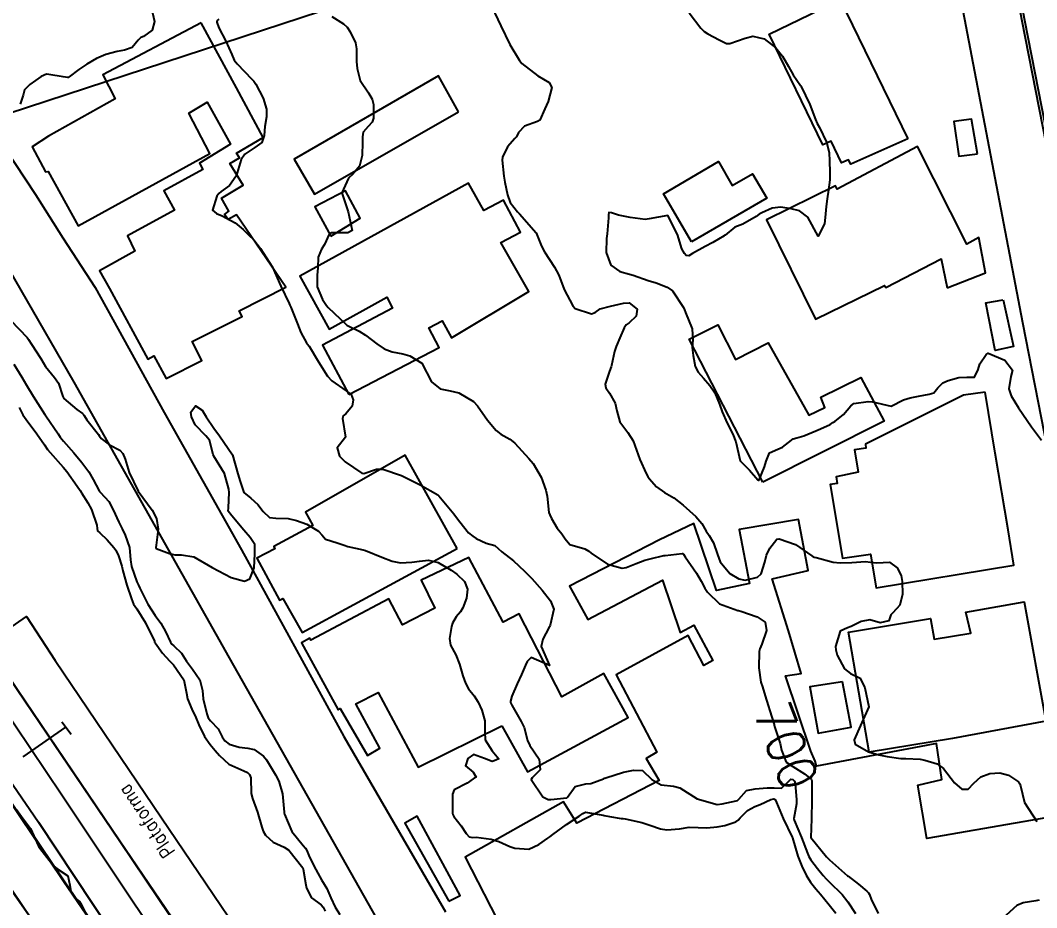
# Model space of a CAD drawing. Header units: metres. Extents: x 292545 to 299085, y 7450245 to 7463078.
# Drawn here: x 298105.4 to 298213.5, y 7451897.9 to 7451992.3 of the extents above; entities that cross this region are included whole.
import ezdxf
from ezdxf.enums import TextEntityAlignment as Align

# ---------------------------------------------------------------- set-up
doc = ezdxf.new("R2010")
doc.units = ezdxf.units.M
doc.linetypes.add('CONTINUO', pattern=[0])
for name, color, linetype in [('Ciclovia', 45, 'Continuous'), ('Cotas', 45, 'Continuous'), ('Curvas de Nivel 1m', 11, 'Continuous'), ('Curvas de Nivel 5m', 15, 'Continuous'), ('Edificações', 30, 'Continuous'), ('Linha Férrea', 20, 'Continuous'), ('PLATAFORMA', 45, 'Continuous'), ('Pórtico', 62, 'Continuous'), ('TEXTO', 45, 'Continuous'), ('Vias Primárias', 230, 'Continuous')]:
    doc.layers.add(name, color=color, linetype=linetype)
doc.styles.add('ROMANS', font='romans', dxfattribs={"height": 0.2})
doc.styles.add('Style-STANDARD', font='STANDARD.shx')

msp = doc.modelspace()

# ---------------------------------------------------------------- linework, layer by layer
at = {"layer": 'Ciclovia'}
msp.add_lwpolyline([(298214.81, 7451979.29), (298212.24, 7451992.3), (298210.3, 7452002.53)], dxfattribs=at)
at = {"layer": 'Curvas de Nivel 1m', "flags": 128}
for points, elevation in [([(298155.55, 7451993.78), (298156.52, 7451991.76), (298157.48, 7451989.75), (298158.49, 7451988.07), (298158.76, 7451987.74), (298160.46, 7451986.41), (298161.65, 7451985.7), (298161.95, 7451985.2), (298161.56, 7451983.7), (298161.21, 7451982.92), (298160.67, 7451981.72), (298160.4, 7451981.56), (298159.05, 7451981.08), (298158.39, 7451980.39), (298158.18, 7451979.95), (298158.01, 7451979.74), (298157.24, 7451978.88), (298156.7, 7451977.76), (298156.67, 7451977.45), (298156.85, 7451975.75), (298156.96, 7451975.12), (298157.24, 7451973.75), (298157.51, 7451972.96), (298158.29, 7451971.95), (298158.49, 7451971.74), (298160.26, 7451969.72), (298160.84, 7451968.31), (298161.16, 7451967.71), (298162.22, 7451966.06), (298162.45, 7451965.69), (298162.68, 7451965.22), (298163.27, 7451963.68), (298164.18, 7451961.95), (298164.43, 7451961.67), (298166.16, 7451961.09), (298166.55, 7451961.26), (298167.09, 7451961.64), (298168.18, 7451961.92), (298169.55, 7451962.23), (298170.18, 7451962.27), (298171.01, 7451961.59), (298170.9, 7451960.85), (298170.15, 7451960.15), (298169.83, 7451959.92), (298169.64, 7451959.61), (298169.19, 7451958.55), (298168.79, 7451957.61), (298168.62, 7451957.11), (298168.28, 7451955.62), (298168.24, 7451955.47), (298168.09, 7451955.01), (298167.63, 7451953.63), (298167.67, 7451953.23), (298168.06, 7451952.67), (298168.69, 7451951.61), (298168.87, 7451950.78), (298169.17, 7451949.61), (298170.01, 7451948.48), (298170.6, 7451947.59), (298170.96, 7451946.61), (298171.3, 7451945.59), (298171.96, 7451944.11), (298172.15, 7451943.78), (298172.28, 7451943.58), (298173.06, 7451942.68), (298173.94, 7451942.1), (298174.9, 7451941.54), (298175.92, 7451940.75), (298177.27, 7451939.52), (298177.9, 7451938.8), (298178.36, 7451937.98), (298178.66, 7451937.5), (298179.12, 7451936.73), (298179.57, 7451935.48), (298179.85, 7451934.72), (298180.86, 7451933.47), (298181.83, 7451932.9), (298182.51, 7451932.77), (298183.83, 7451933.08), (298184.19, 7451933.43), (298184.59, 7451934.69), (298184.79, 7451935.42), (298185.13, 7451936.16), (298185.88, 7451937.12), (298186.12, 7451937.16), (298187.87, 7451936.55), (298189.58, 7451935.36), (298189.73, 7451935.24), (298189.85, 7451935.21), (298190.04, 7451935.17), (298191.85, 7451934.67), (298192.59, 7451934.59), (298193.85, 7451934.65), (298195.29, 7451934.75), (298195.85, 7451934.69), (298196.52, 7451934.61), (298197.85, 7451934.66), (298198.67, 7451934.09), (298199.08, 7451933.25), (298199.19, 7451932.61), (298199.22, 7451931.26), (298198.95, 7451930.1), (298198.21, 7451929.27), (298197.99, 7451929.06), (298197.77, 7451928.42), (298196.85, 7451928.21), (298195.78, 7451928.53), (298194.85, 7451928.38), (298193.77, 7451927.84), (298193.39, 7451927.7), (298192.62, 7451927.33), (298192.11, 7451925.7), (298192.14, 7451925.34), (298192.3, 7451924.77), (298193.06, 7451923.33), (298193.71, 7451922.84), (298194.75, 7451922.35), (298195.24, 7451921.3), (298195.66, 7451919.29), (298194.78, 7451917.3), (298194.1, 7451915.78), (298194.22, 7451915.31), (298195.61, 7451914.5), (298196.71, 7451914.18), (298197.6, 7451914.01), (298199.06, 7451913.8), (298199.6, 7451913.78), (298201.13, 7451913.7), (298201.6, 7451913.61), (298202.92, 7451913.21), (298203.59, 7451912.74), (298204.77, 7451911.19), (298205.56, 7451910.51), (298206.22, 7451910.52), (298206.81, 7451911.16), (298207.58, 7451911.82), (298208.52, 7451912.2), (298209.58, 7451912.26), (298210.5, 7451912.03), (298211.57, 7451911.3), (298211.71, 7451911.1), (298211.77, 7451910.89), (298212.2, 7451909.09), (298213.52, 7451907.08)], 699), ([(298119.48, 7451993.14), (298119.69, 7451992.2), (298119.44, 7451991.29), (298118.51, 7451990.61), (298118.22, 7451990.51), (298117.95, 7451990.23), (298117.29, 7451989.44), (298116.49, 7451989.15), (298115.7, 7451989.03), (298114.49, 7451988.71), (298113.53, 7451988.27), (298112.47, 7451987.65), (298111.65, 7451987.11), (298110.59, 7451986.31), (298110.51, 7451986.25), (298110.45, 7451986.24), (298109.97, 7451986.31), (298108.46, 7451986.58), (298108.21, 7451986.59), (298107.64, 7451986.34), (298106.44, 7451985.51), (298105.87, 7451984.93), (298105.71, 7451984.37), (298105.38, 7451983.42)], 702), ([(298126.54, 7451992.46), (298126.34, 7451992.32), (298126.32, 7451992.12), (298126.52, 7451991.53), (298127.27, 7451990.11), (298127.92, 7451988.68), (298128.16, 7451988.1), (298128.48, 7451987.7), (298130.05, 7451986.08), (298130.23, 7451985.86), (298130.45, 7451985.54), (298131.24, 7451984.06), (298131.61, 7451982.87), (298131.6, 7451982.06), (298131.4, 7451981.05), (298131.34, 7451980.06), (298131.11, 7451979.33), (298130.37, 7451978.8), (298129.29, 7451978.09), (298128.91, 7451977.53), (298128.49, 7451976.1), (298128.33, 7451975.71), (298127.65, 7451974.77), (298126.76, 7451974.12), (298126.51, 7451973.92), (298126.31, 7451973.62), (298125.86, 7451972.13), (298126.29, 7451971.77), (298126.88, 7451971.51), (298128.27, 7451970.8), (298129.11, 7451970.09), (298129.69, 7451969.51), (298130.25, 7451968.99), (298130.95, 7451968.06), (298132.22, 7451966.05), (298133.13, 7451964.04), (298134.01, 7451962.2), (298134.08, 7451962.03), (298134.17, 7451961.81), (298134.88, 7451960.02), (298135.24, 7451959.12), (298135.86, 7451958), (298135.97, 7451957.86), (298136.12, 7451957.65), (298137.11, 7451955.99), (298138.08, 7451954.48), (298138.55, 7451953.98), (298140.06, 7451952.92), (298140.61, 7451952.51), (298140.8, 7451951.95), (298140.71, 7451951.28), (298140.03, 7451950.46), (298139.76, 7451950.23), (298139.68, 7451949.96), (298140, 7451947.96), (298139.11, 7451946.85), (298139.35, 7451945.97), (298139.97, 7451945.34), (298141.74, 7451944.15), (298141.96, 7451944.1), (298143.31, 7451944.57), (298143.96, 7451944.57), (298145.95, 7451943.89), (298147.31, 7451943.24), (298147.94, 7451942.92), (298149.82, 7451941.84), (298149.93, 7451941.74), (298151.52, 7451939.82), (298151.9, 7451939.3), (298152.54, 7451938.46), (298153.09, 7451937.8), (298153.53, 7451937.44), (298153.88, 7451937.21), (298154.94, 7451936.71), (298155.87, 7451936.44), (298156.23, 7451936.13), (298156.63, 7451935.76), (298157.85, 7451934.83), (298159.05, 7451933.73), (298159.83, 7451932.95), (298160.9, 7451931.71), (298161.8, 7451930.55), (298162.15, 7451929.69), (298161.77, 7451927.96), (298161.68, 7451927.79), (298161.64, 7451927.7), (298160.99, 7451926.47), (298160.79, 7451925.71), (298161.71, 7451923.7), (298159.73, 7451924.55), (298159.32, 7451924.12), (298159.14, 7451923.73), (298158.7, 7451922.74), (298158.26, 7451921.74), (298157.68, 7451920.42), (298157.53, 7451919.9), (298157.55, 7451919.75), (298157.67, 7451919.46), (298158.68, 7451917.73), (298159, 7451917.1), (298159.37, 7451915.72), (298159.61, 7451915.18), (298160.59, 7451913.71), (298160.71, 7451912.58), (298159.85, 7451911.72), (298159.75, 7451911.54), (298160.97, 7451909.71), (298161.55, 7451909.44), (298161.82, 7451909.43), (298163.55, 7451909.62), (298163.58, 7451909.64), (298163.6, 7451909.67), (298164.41, 7451910.82), (298165.57, 7451911.1), (298166.08, 7451911.13), (298167.43, 7451911.63), (298167.52, 7451911.68), (298167.57, 7451911.7), (298167.68, 7451911.74), (298169.58, 7451912.32), (298170.64, 7451912.53), (298171.58, 7451912.51), (298172.57, 7451911.57), (298173.57, 7451910.99), (298174.87, 7451910.84), (298175.56, 7451910.67), (298177.4, 7451909.51), (298177.55, 7451909.46), (298177.63, 7451909.43), (298179.54, 7451908.9), (298180.05, 7451908.97), (298181.55, 7451909.27), (298181.69, 7451909.32), (298181.82, 7451909.46), (298182.63, 7451910.38), (298183.56, 7451910.56), (298184.83, 7451910.68), (298185.57, 7451910.67), (298186.35, 7451910.62), (298187.13, 7451911.39), (298187.37, 7451911.6), (298187.57, 7451911.57), (298187.76, 7451911.39), (298187.83, 7451911.13), (298187.97, 7451909.39), (298187.95, 7451908.98), (298187.67, 7451907.39), (298187.7, 7451907.21), (298188.48, 7451905.38), (298189.15, 7451903.7), (298189.27, 7451903.37), (298189.47, 7451903), (298190.18, 7451902.08), (298190.81, 7451901.35), (298191.11, 7451901), (298191.45, 7451900.65), (298192.82, 7451899.33), (298193.42, 7451898.52), (298194.24, 7451897.31)], 701), ([(298176.55, 7451993.11), (298177.78, 7451991.51), (298178.15, 7451991.14), (298178.52, 7451990.91), (298179.75, 7451990.25), (298180.51, 7451989.85), (298180.88, 7451989.85), (298182.51, 7451990.43), (298183.32, 7451990.64), (298184.51, 7451990.37), (298185.77, 7451989.42), (298186.49, 7451988.5), (298187.12, 7451987.4), (298187.6, 7451986.53), (298188.38, 7451985.38), (298188.41, 7451985.34), (298188.45, 7451985.28), (298189.37, 7451983.37), (298189.99, 7451981.78), (298190.16, 7451981.36), (298190.4, 7451980.92), (298191.17, 7451979.35), (298191.44, 7451978.27), (298191.47, 7451977.35), (298191.51, 7451976.18), (298191.51, 7451975.35), (298191.36, 7451974.31), (298191.22, 7451973.35), (298191.13, 7451972.53), (298191.02, 7451971.35), (298190.94, 7451970.69), (298190.26, 7451969.36), (298189.16, 7451971.37), (298188.29, 7451972.05), (298187.4, 7451972.29), (298186.3, 7451972.46), (298185.38, 7451972.33), (298184.29, 7451971.85), (298184.01, 7451971.71), (298183.69, 7451971.44), (298182.27, 7451970.65), (298181.42, 7451970.32), (298180.37, 7451969.48), (298180.31, 7451969.43), (298180.26, 7451969.4), (298179.05, 7451968.7), (298178.25, 7451968.27), (298176.9, 7451967.52), (298176.5, 7451967.27), (298176.24, 7451967.29), (298176.04, 7451967.53), (298175.75, 7451968.03), (298175.31, 7451969.54), (298174.28, 7451971.55), (298172.28, 7451971.21), (298171.86, 7451971.15), (298170.28, 7451971.34), (298169.02, 7451971.61), (298168.29, 7451971.85), (298168.02, 7451971.9), (298167.96, 7451971.62), (298167.98, 7451971.33), (298167.83, 7451969.63), (298167.75, 7451969.12), (298167.72, 7451967.63), (298168.22, 7451966.28), (298169.18, 7451965.61), (298170.21, 7451965.33), (298170.58, 7451965.22), (298172.2, 7451964.65), (298173.03, 7451964.4), (298174.2, 7451963.94), (298174.77, 7451963.54), (298175.94, 7451961.77), (298176.04, 7451961.53), (298176.17, 7451961.24), (298176.86, 7451959.52), (298176.93, 7451958.32), (298176.88, 7451957.52), (298176.96, 7451956.67), (298177.19, 7451955.51), (298177.49, 7451954.91), (298178.08, 7451954.27), (298178.75, 7451953.49), (298179.26, 7451952.68), (298179.76, 7451951.48), (298180.04, 7451950.69), (298180.6, 7451949.47), (298181.18, 7451948.3), (298181.5, 7451947.47), (298181.97, 7451945.46), (298182.96, 7451944.45), (298183.85, 7451943.43), (298183.92, 7451943.4), (298183.95, 7451943.4), (298183.98, 7451943.41), (298184, 7451943.43), (298184.56, 7451944.83), (298184.74, 7451945.42), (298185.1, 7451946.3), (298185.99, 7451946.69), (298186.49, 7451946.91), (298187.12, 7451947.4), (298187.61, 7451947.79), (298188.01, 7451947.89), (298188.75, 7451948.12), (298190.02, 7451948.66), (298190.51, 7451948.87), (298191.53, 7451949.34), (298191.84, 7451949.53), (298192.03, 7451949.64), (298192.97, 7451950.4), (298193.75, 7451951.31), (298194.06, 7451951.56), (298195.57, 7451951.78), (298196.06, 7451951.73), (298198.04, 7451951.27), (298199.35, 7451951.96), (298200.06, 7451952.16), (298200.95, 7451952.34), (298202.06, 7451952.54), (298202.57, 7451952.71), (298202.98, 7451953.21), (298203.53, 7451953.76), (298204.08, 7451954.01), (298205.22, 7451954.32), (298206.08, 7451954.35), (298206.9, 7451954.35), (298207.3, 7451955.16), (298207.46, 7451955.79), (298208.12, 7451956.78), (298208.36, 7451956.91), (298210.11, 7451956.16), (298210.93, 7451955.11), (298210.75, 7451954.45), (298210.53, 7451953.12), (298210.8, 7451952.38), (298211.58, 7451951.1), (298212.04, 7451950.43), (298212.97, 7451949.09), (298214.01, 7451947.67)], 698), ([(298104.39, 7451960.38), (298106.13, 7451958.57), (298106.28, 7451958.36), (298106.59, 7451957.88), (298107.6, 7451956.35), (298108.09, 7451955.49), (298109.05, 7451954.33), (298109.48, 7451953.73), (298109.92, 7451952.31), (298109.96, 7451952.22), (298110.05, 7451952.1), (298111.42, 7451950.91), (298112.03, 7451950.48), (298112.13, 7451950.39), (298112.19, 7451950.29), (298112.5, 7451949.81), (298113.71, 7451948.27), (298113.83, 7451948.1), (298114, 7451947.83), (298114.88, 7451947.15), (298115.99, 7451946.58), (298116.32, 7451946.24), (298116.57, 7451945.64), (298117, 7451944.23), (298117.93, 7451942.22), (298119.43, 7451940.2), (298119.9, 7451939.34), (298120.09, 7451938.2), (298119.87, 7451936.48), (298119.81, 7451936.25), (298119.83, 7451936.2), (298119.86, 7451936.14), (298121.27, 7451935.6), (298121.85, 7451935.46), (298122.55, 7451935.47), (298123.85, 7451935.24), (298125.83, 7451934.12), (298127.82, 7451933.03), (298129.27, 7451932.64), (298129.82, 7451932.92), (298130.27, 7451934.07), (298130.35, 7451935.58), (298130.36, 7451936.07), (298130.37, 7451936.57), (298129.87, 7451937.29), (298129.18, 7451938.09), (298127.91, 7451939.62), (298127.53, 7451940.1), (298127.55, 7451940.47), (298127.63, 7451942.1), (298127.59, 7451942.45), (298127.11, 7451944.11), (298125.98, 7451945.96), (298125.92, 7451946.12), (298125.52, 7451947.65), (298125.16, 7451948.13), (298124.02, 7451949.29), (298123.62, 7451950.15), (298123.55, 7451950.65), (298124.04, 7451951.31), (298124.75, 7451950.85), (298125.18, 7451950.13), (298126.01, 7451948.92), (298126.6, 7451948.11), (298127.98, 7451946.1), (298128.54, 7451944.09), (298128.78, 7451943.25), (298129.19, 7451942.09), (298129.93, 7451941.49), (298130.67, 7451940.82), (298131.25, 7451940.06), (298131.9, 7451939.42), (298132.57, 7451939.37), (298133.9, 7451939.32), (298134.8, 7451939.12), (298135.89, 7451938.72), (298137.13, 7451937.99), (298137.49, 7451937.6), (298137.87, 7451937.11), (298139.1, 7451936.74), (298139.87, 7451936.48), (298140.26, 7451936.35), (298141.86, 7451936), (298142.11, 7451935.93), (298143.85, 7451935.21), (298144.97, 7451934.77), (298145.84, 7451934.59), (298147.04, 7451934.67), (298147.85, 7451934.8), (298148.82, 7451934.88), (298149.84, 7451934.63), (298151.25, 7451933.83), (298151.83, 7451933.4), (298152.64, 7451932.62), (298152.98, 7451931.8), (298152.85, 7451930.86), (298152.48, 7451929.81), (298152.21, 7451929.39), (298151.78, 7451928.86), (298151.39, 7451928.2), (298151.27, 7451927.82), (298151.04, 7451926.54), (298151.18, 7451925.83), (298151.73, 7451924.81), (298152.13, 7451923.81), (298152.46, 7451922.57), (298152.75, 7451921.8), (298153.09, 7451921.2), (298153.68, 7451920.44), (298154.09, 7451919.79), (298154.5, 7451918.94), (298154.83, 7451917.78), (298154.83, 7451916.58), (298154.85, 7451915.78), (298155.61, 7451914.6), (298156.29, 7451913.76), (298155.82, 7451913.54), (298155.59, 7451913.46), (298154.79, 7451913.78), (298153.6, 7451914.22), (298153.01, 7451913.8), (298152.77, 7451912.99), (298153.58, 7451912.32), (298153.9, 7451911.79), (298153.68, 7451911.68), (298153.57, 7451911.62), (298152.92, 7451911.15), (298151.56, 7451910.44), (298151.39, 7451909.99), (298151.36, 7451909.82), (298151.37, 7451907.98), (298151.4, 7451907.82), (298151.52, 7451907.63), (298152.31, 7451906.61), (298152.84, 7451905.8), (298153.16, 7451905.45), (298153.5, 7451905.39), (298153.88, 7451905.41), (298155.5, 7451905.19), (298156.32, 7451904.94), (298157.49, 7451904.44), (298157.99, 7451904.25), (298159.49, 7451904.14), (298160.55, 7451904.65), (298161.5, 7451905.31), (298161.73, 7451905.47), (298162.03, 7451905.69), (298163.51, 7451906.76), (298164.84, 7451907.66), (298165.24, 7451907.94), (298165.53, 7451908.07), (298167.41, 7451907.75), (298167.52, 7451907.72), (298168.06, 7451907.62), (298169.33, 7451907.41), (298169.52, 7451907.39), (298169.75, 7451907.36), (298171.52, 7451906.98), (298172.38, 7451906.7), (298173.51, 7451906.32), (298174.16, 7451906.2), (298175.51, 7451906.3), (298176.55, 7451906.48), (298177.51, 7451906.44), (298178.42, 7451906.4), (298179.51, 7451906.5), (298180.34, 7451906.65), (298181.52, 7451907.06), (298181.77, 7451907.21), (298181.98, 7451907.46), (298182.74, 7451908.24), (298183.54, 7451908.67), (298184.1, 7451908.88), (298185.25, 7451909.41), (298185.55, 7451909.48), (298185.71, 7451909.41), (298185.84, 7451909.11), (298186.56, 7451907.4), (298187.5, 7451905.43), (298187.52, 7451905.39), (298187.53, 7451905.36), (298188.09, 7451903.38), (298188.52, 7451902.32), (298188.99, 7451901.37), (298189.45, 7451900.64), (298190.01, 7451899.93), (298190.5, 7451899.35), (298191.42, 7451898.23), (298192.14, 7451897.33)], 702), ([(298104.73, 7451955.73), (298105.56, 7451954.37), (298106.06, 7451953.5), (298106.77, 7451952.35), (298108.03, 7451950.38), (298108.05, 7451950.36), (298108.06, 7451950.34), (298108.12, 7451950.25), (298109.42, 7451948.32), (298109.66, 7451947.97), (298110, 7451947.56), (298111.12, 7451946.3), (298111.97, 7451945.29), (298112.69, 7451944.28), (298113.16, 7451943.49), (298113.8, 7451942.27), (298113.85, 7451942.19), (298113.93, 7451942.1), (298114.82, 7451941.15), (298115.3, 7451940.25), (298115.89, 7451938.92), (298116.23, 7451938.24), (298116.57, 7451937.54), (298117.02, 7451936.23), (298117.14, 7451934.94), (298117.25, 7451934.23), (298117.82, 7451932.59), (298117.97, 7451932.22), (298118.11, 7451931.92), (298118.99, 7451930.21), (298119.77, 7451929), (298120.34, 7451928.19), (298120.86, 7451927.29), (298121.38, 7451926.18), (298121.52, 7451925.96), (298121.74, 7451925.76), (298122.56, 7451924.99), (298123.08, 7451924.16), (298123.71, 7451923.28), (298124.49, 7451922.14), (298124.78, 7451921.04), (298124.87, 7451920.14), (298125.24, 7451918.54), (298125.4, 7451918.13), (298125.64, 7451917.79), (298126.45, 7451916.94), (298126.89, 7451916.11), (298127.17, 7451915.66), (298127.62, 7451915.31), (298128.7, 7451915), (298129.61, 7451914.89), (298130.28, 7451914.74), (298131.28, 7451914.05), (298131.6, 7451913.66), (298132.54, 7451912.05), (298132.89, 7451911.36), (298133.31, 7451910.03), (298133.47, 7451908.09), (298133.47, 7451908.03), (298133.48, 7451907.99), (298133.52, 7451907.85), (298134.29, 7451906.02), (298135.49, 7451904.52), (298135.74, 7451904.26), (298135.88, 7451904), (298136.18, 7451903.3), (298136.84, 7451901.99), (298137.04, 7451901.57), (298137.44, 7451900.89), (298138.01, 7451899.97), (298138.42, 7451898.97), (298138.9, 7451897.97), (298139.4, 7451897.2)], 703), ([(298105.28, 7451951.13), (298105.69, 7451950.36), (298106.03, 7451949.86), (298107.16, 7451948.35), (298107.99, 7451947.17), (298108.32, 7451946.67), (298108.59, 7451946.33), (298109.96, 7451944.79), (298110.36, 7451944.31), (298111.47, 7451942.77), (298111.79, 7451942.29), (298111.93, 7451942.07), (298112.61, 7451940.98), (298113, 7451940.28), (298113.55, 7451938.61), (298113.58, 7451938.27), (298113.63, 7451938.02), (298113.88, 7451937.79), (298114.65, 7451937.04), (298115.34, 7451936.25), (298115.57, 7451935.95), (298115.85, 7451935.36), (298116.2, 7451934.24), (298116.33, 7451933.75), (298116.74, 7451932.23), (298117.23, 7451930.79), (298117.46, 7451930.22), (298117.79, 7451929.7), (298118.71, 7451928.21), (298119.67, 7451926.28), (298119.69, 7451926.2), (298119.7, 7451926.16), (298119.74, 7451926.1), (298120.54, 7451925), (298121.29, 7451924.18), (298121.72, 7451923.75), (298122.8, 7451922.16), (298123.08, 7451920.75), (298123.18, 7451920.15), (298123.66, 7451919.02), (298124.07, 7451918.15), (298124.41, 7451917.37), (298124.99, 7451916.14), (298125.61, 7451915.26), (298126.13, 7451914.65), (298126.59, 7451914.12), (298127.59, 7451913.19), (298129.19, 7451912.47), (298129.58, 7451912.31), (298129.79, 7451912.08), (298129.92, 7451911.72), (298129.97, 7451910.08), (298130.1, 7451909.52), (298130.64, 7451908.07), (298131.11, 7451906.47), (298131.25, 7451906.06), (298131.5, 7451905.63), (298132.31, 7451904.87), (298133.49, 7451904.37), (298133.96, 7451904.03), (298135.46, 7451902.15), (298135.51, 7451902.01), (298135.78, 7451900.35), (298135.85, 7451900), (298136.38, 7451898.96), (298137.42, 7451898.22), (298137.63, 7451897.98), (298137.85, 7451897.53)], 704), ([(298213.78, 7451898.71), (298213.42, 7451898.65), (298212.07, 7451898.44), (298211.41, 7451898.13), (298210.26, 7451897.12), (298209.39, 7451896.27), (298208.82, 7451895.71), (298208.27, 7451895.14), (298208.19, 7451894.32), (298208.72, 7451893.14), (298209.34, 7451892.07), (298209.91, 7451891.12), (298210.92, 7451889.51), (298211.16, 7451889.11), (298211.31, 7451888.92), (298213.28, 7451887.08), (298214.81, 7451887.55)], 699)]:
    msp.add_lwpolyline(points, dxfattribs=dict(at, elevation=elevation))
at = {"layer": 'Curvas de Nivel 5m', "flags": 128}
for points, elevation in [([(298138.53, 7451992.72), (298139.79, 7451991.96), (298140.17, 7451991.6), (298140.51, 7451991.09), (298141.05, 7451989.94), (298141.15, 7451989.29), (298141.18, 7451987.94), (298141.22, 7451987.19), (298141.54, 7451985.94), (298142.44, 7451984.62), (298142.84, 7451983.93), (298142.98, 7451983.38), (298142.96, 7451981.92), (298142.84, 7451981.5), (298142.4, 7451981.02), (298141.89, 7451980.43), (298141.79, 7451979.94), (298141.82, 7451979.37), (298141.78, 7451977.94), (298141.49, 7451976.8), (298140.78, 7451975.95), (298140.33, 7451975.55), (298139.59, 7451973.97), (298140.29, 7451971.96), (298140.72, 7451969.95), (298140.26, 7451969.71), (298138.52, 7451969.72), (298138.26, 7451969.59), (298137.77, 7451968.46), (298137.44, 7451967.99), (298137.08, 7451967.14), (298137.05, 7451965.99), (298136.98, 7451965.22), (298136.97, 7451963.99), (298137.54, 7451962.63), (298137.98, 7451961.98), (298138.17, 7451961.76), (298140.07, 7451959.96), (298140.14, 7451959.9), (298141.46, 7451959.26), (298142.13, 7451958.84), (298143.33, 7451957.92), (298144.12, 7451957.39), (298144.97, 7451957.05), (298146.11, 7451956.83), (298146.85, 7451956.62), (298148.1, 7451955.86), (298149.16, 7451953.85), (298150.07, 7451953.11), (298151.13, 7451952.89), (298152.06, 7451952.71), (298153.61, 7451951.79), (298154.05, 7451951.32), (298155.1, 7451949.78), (298156.01, 7451948.69), (298156.52, 7451948.28), (298157.46, 7451947.75), (298157.79, 7451947.53), (298158, 7451947.33), (298159.51, 7451945.72), (298159.97, 7451945.17), (298160.81, 7451943.71), (298161.31, 7451942.34), (298161.44, 7451941.7), (298161.64, 7451939.96), (298161.72, 7451939.7), (298161.9, 7451939.34), (298162.51, 7451938.31), (298163, 7451937.68), (298163.36, 7451937.16), (298163.87, 7451936.56), (298165.44, 7451936.08), (298165.86, 7451935.85), (298166.12, 7451935.65), (298167.85, 7451934.48), (298169.41, 7451934.04), (298169.84, 7451934.1), (298170.91, 7451934.53), (298171.85, 7451934.88), (298172.39, 7451935.04), (298173.86, 7451935.38), (298174.01, 7451935.4), (298175.2, 7451935.54), (298175.79, 7451935.61), (298175.86, 7451935.6), (298175.94, 7451935.53), (298176.13, 7451935.25), (298177.32, 7451933.52), (298177.82, 7451932.67), (298178.23, 7451931.92), (298178.49, 7451931.5), (298179.79, 7451930.23), (298181.71, 7451929.54), (298181.78, 7451929.52), (298182.04, 7451929.46), (298183.78, 7451928.86), (298184.62, 7451928.28), (298184.77, 7451927.42), (298184.29, 7451925.97), (298184.07, 7451925.44), (298184.01, 7451925.17), (298183.94, 7451923.44), (298184.18, 7451921.92), (298184.34, 7451921.43), (298184.64, 7451920.46), (298184.94, 7451919.42), (298185.11, 7451918.87), (298185.59, 7451917.41), (298185.6, 7451917.37), (298185.64, 7451917.21), (298186.21, 7451915.4), (298186.36, 7451914.66), (298186.86, 7451913.4), (298187.59, 7451912.92), (298188.82, 7451912.14), (298189.57, 7451911.56), (298189.6, 7451911.4), (298189.6, 7451911.37), (298189.58, 7451909.4), (298189.58, 7451909.37), (298189.58, 7451909.34), (298189.56, 7451907.37), (298189.5, 7451905.37), (298191.17, 7451903.34), (298191.3, 7451903.18), (298191.47, 7451903.01), (298193.4, 7451901.32), (298193.45, 7451901.27), (298194.55, 7451900.41), (298195.44, 7451899.66), (298195.63, 7451899.49), (298195.73, 7451899.3), (298195.89, 7451898.83), (298196.66, 7451897.28)], 700), ([(298105, 7451908.37), (298105.52, 7451907.6), (298106.5, 7451906.35), (298107.36, 7451904.46), (298107.41, 7451904.34), (298107.48, 7451904.23), (298108.98, 7451902.32), (298109.45, 7451901.98), (298110.45, 7451901.31), (298110.68, 7451900.3), (298110.77, 7451899.64), (298111.42, 7451898.8), (298111.71, 7451898.58), (298111.87, 7451898.29), (298112.36, 7451897.32)], 705)]:
    msp.add_lwpolyline(points, dxfattribs=dict(at, elevation=elevation))
at = {"layer": 'Edificações'}
for points in [[(298199.8, 7451979.71), (298193.74, 7451977.04), (298193.5, 7451977.5), (298192.75, 7451977.18), (298191.64, 7451979.46), (298190.77, 7451979.08), (298185.04, 7451990.85), (298192.62, 7451994.54), (298199.8, 7451979.71)], [(298152, 7451982.6), (298149.89, 7451986.43), (298134.54, 7451977.56), (298136.69, 7451973.84)], [(298207.2, 7451978.14), (298206.59, 7451981.82), (298204.7, 7451981.55), (298205.24, 7451977.88)], [(298203.97, 7451963.86), (298208.06, 7451965.46), (298207.36, 7451969.22), (298206.09, 7451968.51), (298200.82, 7451978.92), (298192.29, 7451974.36), (298192.11, 7451974.71), (298184.78, 7451971.09), (298190, 7451960.54), (298197.31, 7451964.11), (298197.45, 7451963.91), (298203.34, 7451966.95)], [(298176.8, 7451968.77), (298173.8, 7451973.87), (298179.66, 7451977.31), (298181.13, 7451974.77), (298183.28, 7451975.98), (298184.82, 7451973.42), (298176.8, 7451968.77)], [(298140.36, 7451952.52), (298149.95, 7451957.53), (298148.86, 7451959.61), (298150.29, 7451960.34), (298151.26, 7451958.55), (298159.48, 7451963.47), (298156.51, 7451968.69), (298158.61, 7451969.8), (298156.79, 7451973.19), (298154.7, 7451972.09), (298153.08, 7451975.02), (298135.13, 7451965.11), (298138.27, 7451959.46), (298144.39, 7451962.87), (298145.01, 7451961.71), (298137.55, 7451957.77)], [(298138.43, 7451969.38), (298141.54, 7451971.27), (298140, 7451974.18), (298136.74, 7451972.48)], [(298209.96, 7451962.58), (298211.04, 7451957.64), (298209.1, 7451957.19), (298208.11, 7451962.26)], [(298208.04, 7451952.77), (298205.72, 7451952.43), (298195.31, 7451947.25), (298195.35, 7451946.81), (298194.14, 7451946.62), (298194.53, 7451944.25), (298192.17, 7451943.74), (298192.28, 7451943.05), (298191.54, 7451942.95), (298192.87, 7451935.09), (298195.82, 7451935.52), (298196.42, 7451931.96), (298211.07, 7451934.35), (298210.49, 7451938.13), (298209.08, 7451946.26)], [(298151.89, 7451936.14), (298146.36, 7451946.07), (298135.76, 7451940), (298136.54, 7451938.57), (298132.38, 7451936.34), (298132.49, 7451936.08), (298130.58, 7451935.1), (298132.99, 7451930.65), (298133.32, 7451930.82), (298135.4, 7451927.18)], [(298156.61, 7451917.27), (298159.34, 7451912.37), (298170.06, 7451918.14), (298167.48, 7451922.82), (298163, 7451920.36), (298158.47, 7451929.17), (298156.77, 7451928.3), (298153.1, 7451935.16), (298148.03, 7451932.75), (298149.49, 7451929.8), (298146.05, 7451928.01), (298144.6, 7451930.79), (298136.32, 7451926.37), (298136.19, 7451926.6), (298135.3, 7451926.09), (298139.21, 7451918.96), (298139.43, 7451919.09), (298142.34, 7451914.1), (298143.65, 7451914.89), (298141.08, 7451919.62), (298143.46, 7451920.82), (298147.73, 7451912.87)], [(298204.54, 7451915.93), (298195.7, 7451914.47), (298193.51, 7451927.23), (298202.2, 7451928.67), (298202.6, 7451926.49), (298206.49, 7451927.14), (298205.98, 7451929.35), (298212.17, 7451930.46), (298214.47, 7451917.76), (298204.54, 7451915.93)], [(298192.87, 7451921.96), (298189.38, 7451921.4), (298190.26, 7451916.48), (298193.78, 7451917.13)], [(298150.97, 7451898.62), (298152.18, 7451899.22), (298147.63, 7451907.66), (298146.31, 7451906.92)]]:
    msp.add_lwpolyline(points, close=True, dxfattribs=at)
for points in [[(298124.65, 7451992.08), (298114.19, 7451986.54), (298115.46, 7451984.05), (298115.49, 7451983.99), (298108.4, 7451980.01), (298106.66, 7451978.88), (298108.09, 7451976.21), (298108.37, 7451976.25), (298111.55, 7451970.47), (298125.58, 7451978.16), (298123.32, 7451982.46), (298125.29, 7451983.62), (298127.77, 7451979.14), (298124.47, 7451977.13), (298124.82, 7451976.45), (298120.66, 7451974.2), (298121.82, 7451972.12), (298116.81, 7451969.41), (298117.6, 7451967.76), (298113.85, 7451965.68), (298114.91, 7451963.8), (298118.96, 7451956.27), (298119.6, 7451956.64), (298120.94, 7451954.23), (298124.73, 7451956.14), (298123.68, 7451958.17), (298129.01, 7451960.83), (298128.7, 7451961.41), (298133.65, 7451963.95), (298128.39, 7451971.62), (298127.51, 7451971.15), (298127.13, 7451971.67), (298127.6, 7451972.04), (298126.82, 7451973.4), (298129.1, 7451974.79), (298127.71, 7451977.1), (298128.71, 7451977.69), (298128.42, 7451978.19), (298131.24, 7451979.87), (298128.39, 7451985.13), (298124.65, 7451992.08)], [(298184.4, 7451943.2), (298176.55, 7451958.39), (298179.61, 7451959.93), (298181.47, 7451956.23), (298184.96, 7451958.02), (298189.26, 7451950.31), (298190.99, 7451951.14), (298190.56, 7451952.22), (298194.8, 7451954.31), (298197.27, 7451949.68), (298184.4, 7451943.2)], [(298216.33, 7451907.81), (298201.81, 7451905.28), (298200.87, 7451910.94), (298203.42, 7451911.55), (298202.84, 7451915.37), (298201.75, 7451915.17), (298190.1, 7451912.97), (298189.94, 7451913.5), (298189.47, 7451914.58), (298186.8, 7451922.57), (298188.45, 7451922.84), (298187.11, 7451927.38), (298185.36, 7451932.92), (298189.19, 7451933.78), (298188.19, 7451939.2), (298181.88, 7451938.14), (298182.98, 7451932.41), (298179.45, 7451931.67), (298177.05, 7451938.78), (298173.39, 7451937.06), (298163.82, 7451932.13), (298165.76, 7451928.58), (298173.72, 7451932.78), (298175.59, 7451927.2), (298177.04, 7451927.97), (298179.07, 7451924.23), (298178.11, 7451923.7), (298176.45, 7451926.89), (298168.78, 7451922.69), (298173.12, 7451914.47), (298171.99, 7451913.8), (298173.34, 7451911.45), (298164.6, 7451906.92), (298163.19, 7451909.19), (298152.71, 7451903.29), (298157.49, 7451894.02)]]:
    msp.add_lwpolyline(points, dxfattribs=at)
at = {"layer": 'Linha Férrea', "linetype": 'Continuous'}
for points in [[(297893.72, 7452147.89), (297914.1, 7452132.6), (297926.88, 7452122.2), (297939.08, 7452112.27), (297953.85, 7452099.01), (297967.06, 7452086.24), (297978.84, 7452074.65), (297992.85, 7452059.83), (298007.38, 7452043.96), (298019.92, 7452028.72), (298036.17, 7452008.29), (298049.85, 7451990), (298064.39, 7451969.86), (298079.59, 7451947.67), (298092.51, 7451928.63), (298107.33, 7451907.01), (298120.77, 7451886.73)], [(298126.05, 7451885.81), (298117.48, 7451898.38), (298109.83, 7451909.87), (298101.46, 7451922.29)]]:
    msp.add_lwpolyline(points, dxfattribs=at)
at = {"layer": 'PLATAFORMA', "linetype": 'CONTINUO'}
msp.add_polyline3d([(298189.22, 7451796.94, 705.52), (298177.68, 7451813.89, 705.59), (298168.54, 7451827.37, 705.52), (298157.99, 7451843.01, 705.51), (298147.92, 7451857.89, 705.42), (298136.87, 7451874.23, 705.38), (298122.75, 7451895.04, 705.29), (298116, 7451905, 705.24), (298105.11, 7451921.09, 705.22), (298101.81, 7451925.97, 704.65), (298106.08, 7451928.88, 704.54), (298109.11, 7451924.21, 705.15), (298120.44, 7451907.46, 705.26), (298126.75, 7451898.16, 705.28), (298140.6, 7451877.64, 705.35), (298152.05, 7451860.9, 705.39), (298162.11, 7451845.94, 705.46), (298172.79, 7451830.29, 705.44), (298182.84, 7451815.66, 705.4), (298193.51, 7451799.76, 705.48)], close=True, dxfattribs=at)
for points in [[(298189.22, 7451796.94, 705.52), (298189.21, 7451796.86, 704.95), (298177.66, 7451813.87, 704.93), (298168.55, 7451827.3, 704.9), (298157.98, 7451842.94, 704.81), (298147.83, 7451857.89, 704.75), (298136.84, 7451874.25, 704.78), (298122.7, 7451895, 704.66), (298116, 7451904.94, 704.65), (298105.06, 7451921.08, 704.63), (298101.81, 7451925.97, 704.65)], [(298117.26, 7451890.05, 705.32), (298110.02, 7451900.71, 705.28), (298098.72, 7451917.45, 705.3), (298095.66, 7451921.97, 704.67), (298091.49, 7451919.02, 704.71), (298094.26, 7451915, 705.24), (298104.67, 7451899.57, 705.32), (298106.52, 7451896.83, 705.34)], [(298183.2, 7451792.75, 705.02), (298170.66, 7451811.22, 705.05), (298162.72, 7451822.98, 704.96), (298151.85, 7451838.95, 704.89), (298141.31, 7451854.55, 704.78), (298130.69, 7451870.33, 704.67), (298117.35, 7451890.07, 704.7), (298110.09, 7451900.74, 704.66), (298098.79, 7451917.44, 704.7), (298095.66, 7451921.97, 704.67)], [(298091.49, 7451919.02, 704.71), (298094.27, 7451914.97, 704.48), (298104.6, 7451899.57, 704.54), (298106.52, 7451896.83, 705.34)]]:
    msp.add_polyline3d(points, dxfattribs=at)
at = {"layer": 'Pórtico'}
for points in [[(298110.23, 7451917.13), (298105.68, 7451913.97)], [(298109.81, 7451917.68), (298110.82, 7451916.36)]]:
    msp.add_lwpolyline(points, dxfattribs=at)
at = {"layer": 'TEXTO', "linetype": 'CONTINUO'}
msp.add_polyline3d([(298089.49, 7451977.64, 0), (298179.01, 7452007, 0)], dxfattribs=at)
at = {"layer": 'Vias Primárias'}
for points in [[(298145.63, 7451892.69), (298127.67, 7451924.49), (298111.13, 7451953.84), (298103.62, 7451966.89), (298096.8, 7451976.61), (298081.52, 7451996.56), (298067.52, 7452014.9), (298050.54, 7452037.1), (298040.69, 7452049.1), (298026.38, 7452064.95), (298009.46, 7452083.82), (297998.77, 7452096.24), (297985.71, 7452108.3), (297973.48, 7452119.64), (297954.9, 7452136.5), (297943.26, 7452146.12), (297934.38, 7452153.14), (297922.14, 7452162.8), (297911.08, 7452170.91), (297898.97, 7452179.7)], [(298214.51, 7451979.23), (298211.95, 7451992.25), (298210, 7452002.47)], [(298102.6, 7451980.48), (298107.04, 7451973.78), (298109.94, 7451969.17), (298113.37, 7451963.9), (298120.7, 7451950.61), (298128.93, 7451935.99), (298139.81, 7451916.12), (298150.64, 7451897.48)]]:
    msp.add_lwpolyline(points, dxfattribs=at)
msp.add_lwpolyline([(298217.94, 7451929.89), (298212.05, 7451960.13), (298200.59, 7452020.07), (298195.98, 7452046.56), (298190.59, 7452071.06), (298178.94, 7452101.71), (298172.19, 7452118.22, 0.322974), (298163.14, 7452121.78), (298138, 7452108.19), (298114.08, 7452095.16), (298086.33, 7452079.85)], format="xyb", dxfattribs=at)

# ---------------------------------------------------------------- texts
at = {"layer": 'Cotas', "style": 'Style-STANDARD'}
msp.add_text('700', height=4, rotation=291.0321, dxfattribs=at).set_placement((298186.86, 7451915.14, 700), align=Align.MIDDLE_CENTER)
at = {"layer": 'TEXTO', "style": 'ROMANS', "width": 0.8}
msp.add_text('Plataforma', height=1.5, rotation=124.3602, dxfattribs=at).set_placement((298121.91, 7451903.89))

doc.saveas('drawing.dxf')
